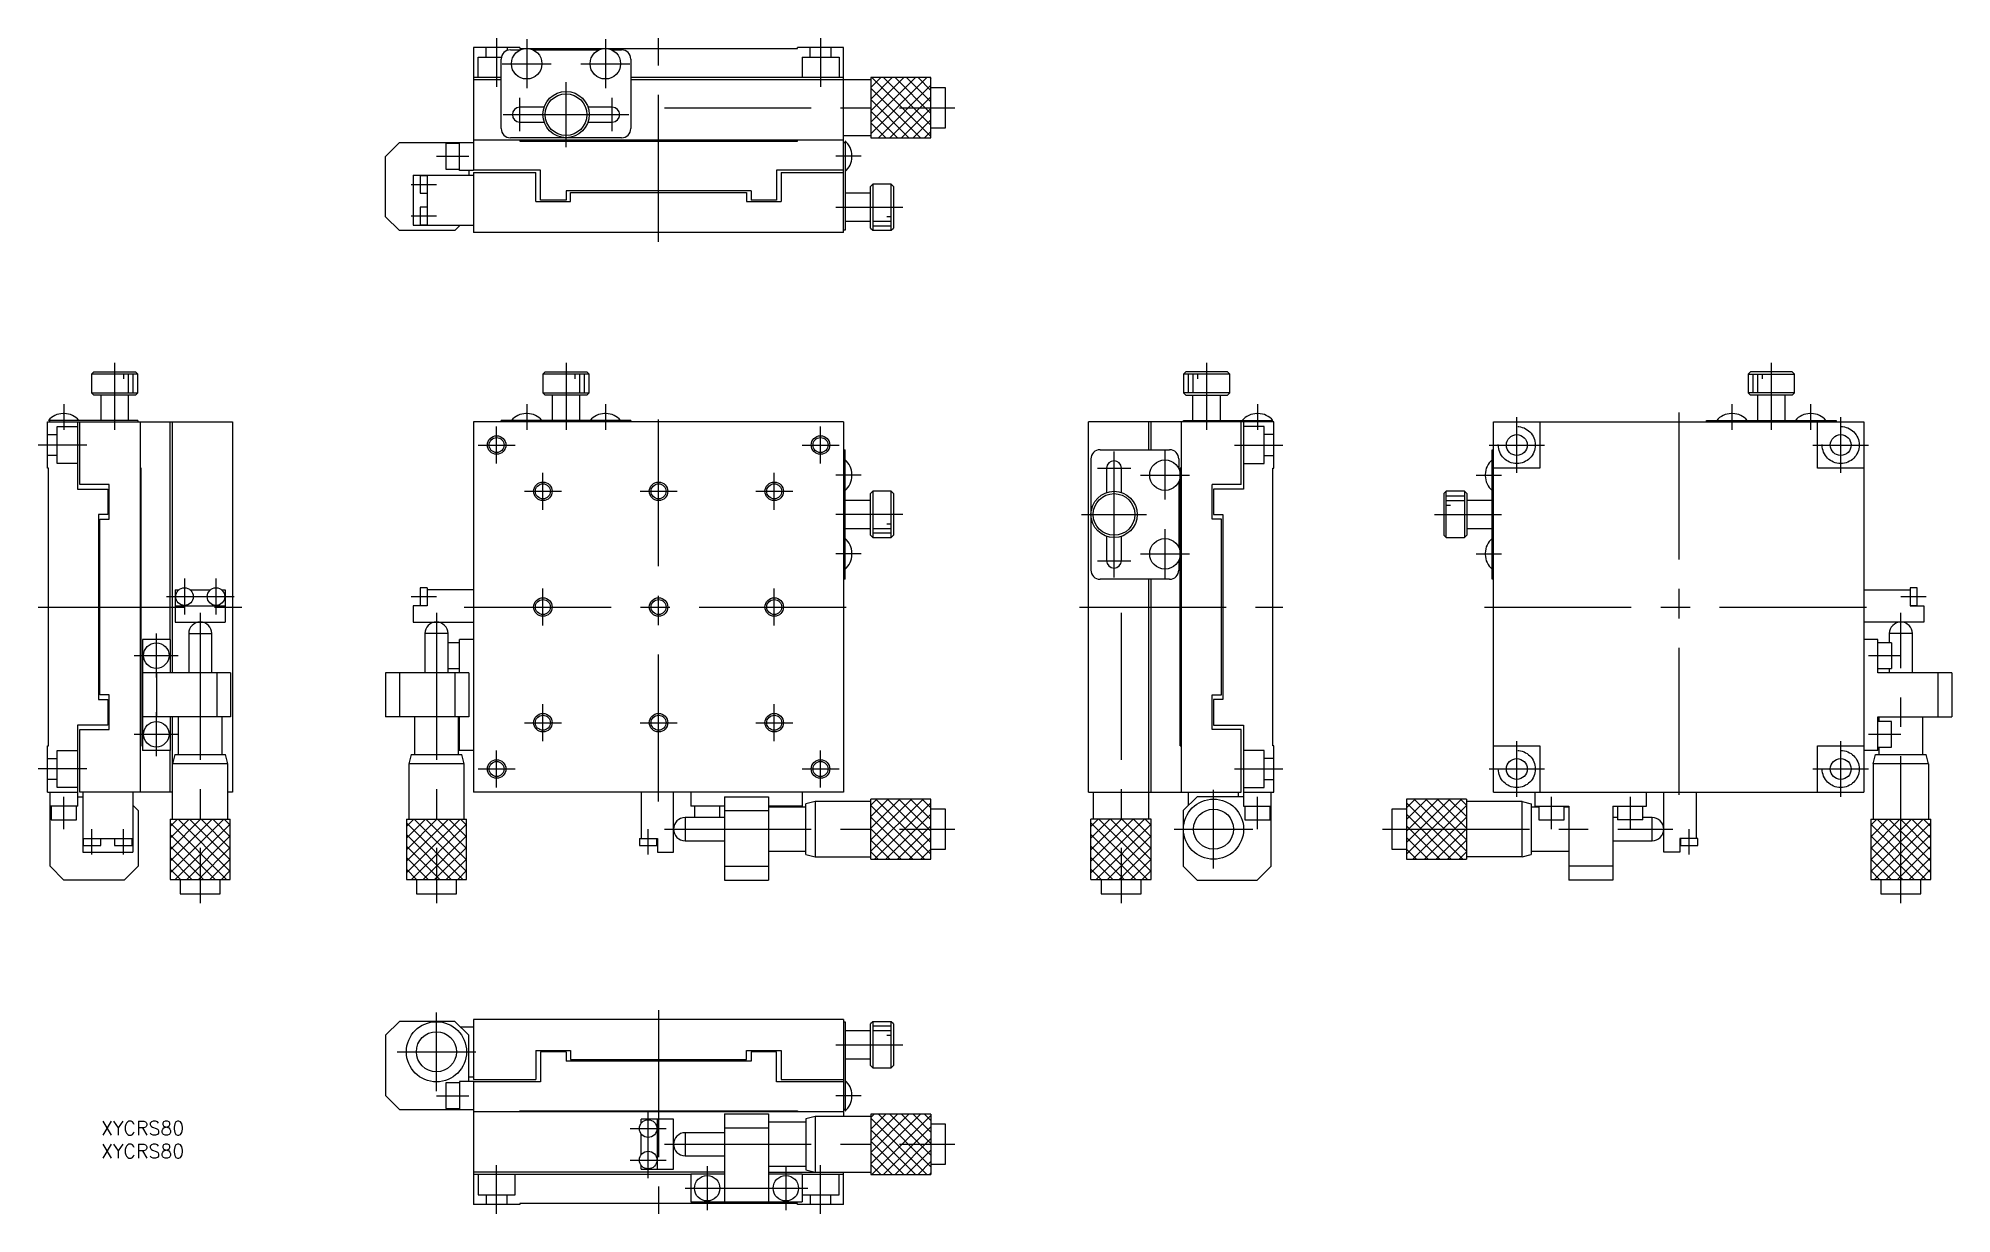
# Model space of a CAD drawing. Extents: x -94 to 319, y -131 to 123.
import ezdxf

# ---------------------------------------------------------------- set-up
doc = ezdxf.new("R2010")
doc.units = 0
doc.linetypes.add('CENTER', pattern=[50.8, 31.75, -6.35, 6.35, -6.35])
doc.linetypes.add('DASHED', pattern=[19.05, 12.7, -6.35])
doc.layers.get('0').update_dxf_attribs({"linetype": 'CONTINUOUS'})
doc.layers.add('CENTER', color=1, linetype='CENTER')
doc.styles.get("Standard").update_dxf_attribs({"font": 'txt.shx', "height": 3, "bigfont": 'bigfont.shx'})

msp = doc.modelspace()

# ---------------------------------------------------------------- linework, layer by layer
at = {"color": 7, "linetype": 'CONTINUOUS'}
for p, q in [((10, 120.9), (0, 120.9)), ((0, 120.9), (0, 94.35)), ((8, 120.4), (10.13, 120.4)), ((10, 120.9), (10, 120.7)), ((10, 120.7), (70, 120.7)), ((12.87, 120.4), (27.13, 120.4)), ((29.87, 120.4), (32, 120.4)), ((70, 120.7), (70, 120.9)), ((80, 120.9), (70, 120.9)), ((80, 80.9), (80, 120.9)), ((6, 103.4), (6, 118.4)), ((34, 118.4), (34, 103.4)), ((6, 114.4), (0, 114.4)), ((6, 113.9), (0, 113.9)), ((80, 114.4), (34, 114.4)), ((85.86, 113.9), (34, 113.9)), ((98.86, 114.4), (85.86, 114.4)), ((85.86, 112.25), (88.01, 114.4)), ((85.86, 109.75), (90.51, 114.4)), ((85.86, 107.25), (93.01, 114.4)), ((85.86, 104.75), (95.51, 114.4)), ((85.86, 102.25), (98.01, 114.4)), ((85.86, 114.4), (85.86, 101.4)), ((85.86, 112.14), (96.61, 101.4)), ((86.11, 114.4), (98.86, 101.64)), ((87.51, 101.4), (98.86, 112.75)), ((88.61, 114.4), (98.86, 104.14)), ((91.11, 114.4), (98.86, 106.64)), ((93.61, 114.4), (98.86, 109.14)), ((96.11, 114.4), (98.86, 111.64)), ((98.61, 114.4), (98.86, 114.14)), ((98.86, 101.4), (98.86, 114.4)), ((102, 112.22), (98.86, 112.22)), ((102, 103.58), (102, 112.22)), ((15.26, 108), (10, 108)), ((30, 108), (24.74, 108)), ((85.86, 109.64), (94.11, 101.4)), ((90.01, 101.4), (98.86, 110.25)), ((92.51, 101.4), (98.86, 107.75)), ((10, 104.8), (15.26, 104.8)), ((24.74, 104.8), (30, 104.8)), ((85.86, 107.14), (91.61, 101.4)), ((85.86, 104.65), (89.11, 101.4)), ((95.01, 101.4), (98.86, 105.25)), ((98.86, 103.58), (102, 103.58)), ((-19, 97.35), (-16, 100.35)), ((-16, 100.35), (0, 100.35)), ((-6, 100.15), (-6, 94.65)), ((-3, 100.15), (-6, 100.15)), ((-3, 94.35), (-3, 100.35)), ((80, 100.9), (0, 100.9)), ((32, 101.4), (8, 101.4)), ((10, 100.9), (10, 100.7)), ((10, 100.7), (70, 100.7)), ((70, 100.7), (70, 100.9)), ((80, 101.9), (85.86, 101.9)), ((80, 100.4), (80.3, 100.4)), ((80.3, 100.7), (80.3, 81.4)), ((85.86, 101.4), (98.86, 101.4)), ((97.51, 101.4), (98.86, 102.75)), ((-19, 84.35), (-19, 97.35)), ((81.8, 97.25), (81.8, 97.55)), ((-13, 93.3), (-13, 82.5)), ((-13, 93.3), (0, 93.3)), ((-11.5, 93.2), (-11.5, 89.4)), ((-10, 93.2), (-11.5, 93.2)), ((-10, 93.3), (-10, 82.5)), ((-6, 94.65), (-3, 94.65)), ((0, 94.35), (-3, 94.35)), ((-1, 94.35), (-1, 93.3)), ((14.5, 94.4), (0, 94.4)), ((0, 93.9), (13.5, 93.9)), ((0, 93.9), (0, 80.9)), ((13.5, 87.6), (13.5, 93.9)), ((14.5, 87.9), (14.5, 94.4)), ((80, 94.4), (65.5, 94.4)), ((65.5, 94.4), (65.5, 87.9)), ((66.5, 93.9), (80, 93.9)), ((66.5, 93.9), (66.5, 87.6)), ((86.3, 91.4), (85.8, 90.9)), ((86.3, 91.4), (86.3, 81.4)), ((90.3, 91.4), (86.3, 91.4)), ((90.3, 81.4), (90.3, 91.4)), ((90.8, 90.9), (90.3, 91.4)), ((-11.5, 89.4), (-10, 89.4)), ((13.5, 87.6), (21, 87.6)), ((20, 87.9), (14.5, 87.9)), ((60, 89.9), (20, 89.9)), ((20, 89.9), (20, 87.9)), ((21, 87.6), (21, 89.6)), ((21, 89.6), (59, 89.6)), ((59, 89.6), (59, 87.6)), ((59, 87.6), (66.5, 87.6)), ((60, 89.9), (60, 87.9)), ((65.5, 87.9), (60, 87.9)), ((85.8, 89.4), (80.3, 89.4)), ((85.8, 81.9), (85.8, 90.9)), ((90.8, 90.9), (90.8, 81.9)), ((-16, 81.35), (-19, 84.35)), ((-11.5, 86.4), (-11.5, 82.6)), ((-10, 86.4), (-11.5, 86.4)), ((80.3, 83.4), (85.8, 83.4)), ((86.3, 83.4), (90.3, 83.4)), ((89.3, 84.4), (90.3, 84.4)), ((-4, 81.35), (-16, 81.35)), ((-13, 82.5), (0, 82.5)), ((-11.5, 82.6), (-10, 82.6)), ((-2.85, 82.5), (-4, 81.35)), ((80, 80.9), (0, 80.9)), ((80.3, 81.4), (80, 81.4)), ((85.8, 81.9), (86.3, 81.4)), ((86.3, 82.4), (90.3, 82.4)), ((86.3, 81.4), (90.3, 81.4)), ((90.3, 81.4), (90.8, 81.9)), ((-82.05, 50.8), (-82.55, 50.3)), ((-72.55, 50.3), (-82.55, 50.3)), ((-82.55, 50.3), (-82.55, 46.3)), ((-82.05, 50.8), (-73.05, 50.8)), ((-75.55, 49.3), (-75.55, 50.3)), ((-74.55, 46.3), (-74.55, 50.3)), ((-73.55, 46.3), (-73.55, 50.3)), ((-72.55, 50.3), (-73.05, 50.8)), ((-72.55, 46.3), (-72.55, 50.3)), ((15.5, 50.8), (15, 50.3)), ((25, 50.3), (15, 50.3)), ((15, 50.3), (15, 46.3)), ((15.5, 50.8), (24.5, 50.8)), ((22, 49.3), (22, 50.3)), ((23, 46.3), (23, 50.3)), ((24, 46.3), (24, 50.3)), ((25, 50.3), (24.5, 50.8)), ((25, 46.3), (25, 50.3)), ((153.94, 50.8), (153.44, 50.3)), ((163.44, 50.3), (153.44, 50.3)), ((153.44, 50.3), (153.44, 46.3)), ((162.94, 50.8), (153.94, 50.8)), ((154.44, 50.3), (154.44, 46.3)), ((155.44, 50.3), (155.44, 46.3)), ((156.44, 50.3), (156.44, 49.3)), ((162.94, 50.8), (163.44, 50.3)), ((163.44, 46.3), (163.44, 50.3)), ((275.98, 50.8), (275.48, 50.3)), ((275.48, 50.3), (285.48, 50.3)), ((275.48, 50.3), (275.48, 46.3)), ((284.98, 50.8), (275.98, 50.8)), ((276.48, 50.3), (276.48, 46.3)), ((277.48, 50.3), (277.48, 46.3)), ((278.48, 50.3), (278.48, 49.3)), ((284.98, 50.8), (285.48, 50.3)), ((285.48, 46.3), (285.48, 50.3)), ((-82.55, 46.3), (-72.55, 46.3)), ((-82.55, 46.3), (-82.05, 45.8)), ((-73.05, 45.8), (-82.05, 45.8)), ((-80.55, 45.8), (-80.55, 40.3)), ((-74.55, 40.3), (-74.55, 45.8)), ((-73.05, 45.8), (-72.55, 46.3)), ((15, 46.3), (25, 46.3)), ((15, 46.3), (15.5, 45.8)), ((24.5, 45.8), (15.5, 45.8)), ((17, 45.8), (17, 40.3)), ((23, 40.3), (23, 45.8)), ((24.5, 45.8), (25, 46.3)), ((153.44, 46.3), (153.94, 45.8)), ((163.44, 46.3), (153.44, 46.3)), ((153.94, 45.8), (162.94, 45.8)), ((155.44, 40.3), (155.44, 45.8)), ((161.44, 40.3), (161.44, 45.8)), ((162.94, 45.8), (163.44, 46.3)), ((275.48, 46.3), (275.98, 45.8)), ((285.48, 46.3), (275.48, 46.3)), ((284.98, 45.8), (275.98, 45.8)), ((277.48, 45.8), (277.48, 40.3)), ((283.48, 40.3), (283.48, 45.8)), ((284.98, 45.8), (285.48, 46.3)), ((-88.7, 41.8), (-88.41, 41.8)), ((11.65, 41.8), (11.35, 41.8)), ((28.65, 41.8), (28.35, 41.8)), ((169.3, 41.8), (169.59, 41.8)), ((272.12, 41.8), (271.83, 41.8)), ((289.12, 41.8), (288.83, 41.8)), ((-92.05, 30), (-92.05, 40)), ((-92.05, 40), (-52.05, 40)), ((-72.55, 40.3), (-91.85, 40.3)), ((-91.55, 40), (-91.55, 40.3)), ((-85.55, 40), (-85.55, 25.5)), ((-85.05, 26.5), (-85.05, 40)), ((-72.55, 40.3), (-72.55, 40)), ((-72.05, 40), (-72.05, -40)), ((-65.56, -7), (-65.56, 40)), ((-65.06, -14.25), (-65.06, 40)), ((-52.05, 40), (-52.05, -40)), ((80, 40), (0, 40)), ((0, 40), (0, -40)), ((6, 40), (6, 40.3)), ((34, 40.3), (6, 40.3)), ((34, 40.3), (34, 40)), ((80, 40), (80, -40)), ((132.94, -40), (132.94, 40)), ((172.94, 40), (132.94, 40)), ((145.94, 34), (145.94, 40)), ((146.44, 34), (146.44, 40)), ((152.94, 40), (152.94, -40)), ((153.44, 40), (153.44, 40.3)), ((153.44, 40.3), (172.75, 40.3)), ((165.94, 26.5), (165.94, 40)), ((166.44, 40), (166.44, 25.5)), ((172.44, 40.3), (172.44, 40)), ((172.94, 30), (172.94, 40)), ((220.48, 40), (300.48, 40)), ((220.48, -40), (220.48, 40)), ((230.48, 40), (230.48, 30)), ((266.48, 40), (266.48, 40.3)), ((266.48, 40.3), (294.48, 40.3)), ((290.48, 30), (290.48, 40)), ((294.48, 40.3), (294.48, 40)), ((300.48, 40), (300.48, -40)), ((80, 34), (80.3, 34)), ((80.3, 6), (80.3, 34)), ((135.44, 34), (150.44, 34)), ((220.18, 34), (220.48, 34)), ((220.18, 6), (220.18, 34)), ((-91.85, 30), (-92.05, 30)), ((-91.85, -30), (-91.85, 30)), ((-71.85, 30), (-72.05, 30)), ((-71.85, -30), (-71.85, 30)), ((133.44, 32), (133.44, 8)), ((136.84, 30), (136.84, 24.74)), ((140.05, 24.74), (140.05, 30)), ((152.44, 32), (152.44, 29.87)), ((152.94, 30), (152.74, 30)), ((152.74, -30), (152.74, 30)), ((172.75, 30), (172.94, 30)), ((172.75, -30), (172.75, 30)), ((230.48, 30), (220.48, 30)), ((300.48, 30), (290.48, 30)), ((-85.55, 25.5), (-79.05, 25.5)), ((-78.75, 26.5), (-85.05, 26.5)), ((-79.05, 25.5), (-79.05, 20)), ((-78.75, 19), (-78.75, 26.5)), ((81.8, 28.35), (81.8, 28.65)), ((86.3, 25), (85.8, 24.5)), ((86.3, 25), (86.3, 15)), ((90.3, 25), (86.3, 25)), ((90.3, 15), (90.3, 25)), ((90.8, 24.5), (90.3, 25)), ((152.44, 27.13), (152.44, 12.87)), ((159.65, 19), (159.65, 26.5)), ((165.94, 26.5), (159.65, 26.5)), ((159.94, 25.5), (159.94, 20)), ((166.44, 25.5), (159.94, 25.5)), ((209.68, 24.5), (210.18, 25)), ((214.18, 25), (210.18, 25)), ((210.18, 15), (210.18, 25)), ((214.68, 24.5), (214.18, 25)), ((214.18, 25), (214.18, 15)), ((218.67, 28.65), (218.67, 28.35)), ((85.8, 23), (80.3, 23)), ((85.8, 15.5), (85.8, 24.5)), ((90.8, 24.5), (90.8, 15.5)), ((209.68, 24.5), (209.68, 15.5)), ((210.18, 24), (214.18, 24)), ((210.18, 23), (214.18, 23)), ((210.18, 22), (211.18, 22)), ((214.68, 24.5), (214.68, 15.5)), ((220.18, 23), (214.68, 23)), ((-79.05, 20), (-81.05, 20)), ((-81.05, 20), (-81.05, -20)), ((-80.75, 19), (-78.75, 19)), ((-80.75, -19), (-80.75, 19)), ((80.3, 17), (85.8, 17)), ((86.3, 17), (90.3, 17)), ((89.3, 18), (90.3, 18)), ((161.65, 19), (159.65, 19)), ((159.94, 20), (161.94, 20)), ((161.65, -19), (161.65, 19)), ((161.94, 20), (161.94, -20)), ((214.68, 17), (220.18, 17)), ((85.8, 15.5), (86.3, 15)), ((86.3, 16), (90.3, 16)), ((86.3, 15), (90.3, 15)), ((90.3, 15), (90.8, 15.5)), ((136.84, 15.26), (136.84, 10)), ((140.05, 10), (140.05, 15.26)), ((209.68, 15.5), (210.18, 15)), ((210.18, 15), (214.18, 15)), ((214.18, 15), (214.68, 15.5)), ((81.8, 11.35), (81.8, 11.65)), ((152.44, 10.13), (152.44, 8)), ((218.67, 11.65), (218.67, 11.35)), ((-11.5, 4.15), (-11.5, 0.35)), ((-10, 4.15), (-11.5, 4.15)), ((-10, 4.15), (-10, 0.25)), ((80.3, 6), (80, 6)), ((150.44, 6), (135.44, 6)), ((145.94, -45.86), (145.94, 6)), ((146.44, -40), (146.44, 6)), ((220.48, 6), (220.18, 6)), ((311.98, 4.15), (310.48, 4.15)), ((310.48, 4.15), (310.48, 0.25)), ((311.98, 0.35), (311.98, 4.15)), ((-64.45, 3.75), (-64.45, -3.25)), ((-64.45, 3.75), (-63.62, 3.75)), ((-64.45, 0.25), (-53.65, 0.25)), ((-61.29, 3.75), (-56.82, 3.75)), ((-54.49, 3.75), (-53.65, 3.75)), ((-53.65, 3.75), (-53.65, -3.25)), ((-13, 0.25), (-13, -3.25)), ((-10, 0.25), (-13, 0.25)), ((-11.5, 0.35), (-10, 0.35)), ((0, 3.75), (-10, 3.75)), ((300.48, 3.75), (310.48, 3.75)), ((310.48, 0.35), (311.98, 0.35)), ((310.48, 0.25), (313.48, 0.25)), ((313.48, 0.25), (313.48, -3.25)), ((-64.45, -3.25), (-53.65, -3.25)), ((-13, -3.25), (0, -3.25)), ((313.48, -3.25), (300.48, -3.25)), ((-65.5, -7), (-71.5, -7)), ((-71.5, -7), (-71.5, -31)), ((-65.5, -14.25), (-65.5, -7)), ((-61.55, -5.75), (-61.55, -14.25)), ((-61.55, -5.75), (-56.55, -5.75)), ((-56.55, -14.25), (-56.55, -5.75)), ((-5.5, -5.75), (-10.5, -5.75)), ((-10.5, -5.75), (-10.5, -14.25)), ((-5.5, -14.25), (-5.5, -5.75)), ((-3, -7.75), (-5.5, -7.75)), ((-3, -14.25), (-3, -7)), ((0, -7), (-3, -7)), ((303.48, -7), (300.48, -7)), ((303.48, -14.25), (303.48, -7)), ((306.48, -7.75), (303.48, -7.75)), ((310.98, -5.75), (305.98, -5.75)), ((305.98, -5.75), (305.98, -7.75)), ((306.48, -7.75), (306.48, -13.25)), ((310.98, -14.25), (310.98, -5.75)), ((-52.5, -14.25), (-71.5, -14.25)), ((-68.5, -14.25), (-68.5, -23.75)), ((-55.5, -14.25), (-55.5, -23.75)), ((-52.5, -14.25), (-52.5, -23.75)), ((-19, -14.25), (-19, -23.75)), ((-1, -14.25), (-19, -14.25)), ((-16, -14.25), (-16, -23.75)), ((-5.5, -13.25), (-3, -13.25)), ((-4, -14.25), (-4, -23.75)), ((-1, -14.25), (-1, -23.75)), ((303.48, -13.25), (306.48, -13.25)), ((319.48, -14.25), (303.48, -14.25)), ((305.98, -13.25), (305.98, -14.25)), ((316.48, -14.25), (316.48, -23.75)), ((319.48, -14.25), (319.48, -23.75)), ((-81.05, -20), (-79.05, -20)), ((-78.75, -19), (-80.75, -19)), ((-79.05, -20), (-79.05, -25.5)), ((-78.75, -26.5), (-78.75, -19)), ((159.65, -26.5), (159.65, -19)), ((159.65, -19), (161.65, -19)), ((159.94, -20), (159.94, -25.5)), ((161.94, -20), (159.94, -20)), ((-52.5, -23.75), (-71.5, -23.75)), ((-65.5, -31), (-65.5, -23.75)), ((-65.06, -45.86), (-65.06, -23.75)), ((-63.8, -23.75), (-63.8, -31.86)), ((-54.3, -31.86), (-54.3, -23.75)), ((-1, -23.75), (-19, -23.75)), ((-12.75, -23.75), (-12.75, -31.86)), ((-3.25, -31.86), (-3.25, -23.75)), ((-3.25, -24.75), (-3, -24.75)), ((-3, -31), (-3, -23.75)), ((303.48, -31), (303.48, -23.75)), ((303.48, -23.75), (319.48, -23.75)), ((306.48, -24.75), (303.48, -24.75)), ((303.73, -23.75), (303.73, -24.75)), ((306.48, -30.25), (306.48, -24.75)), ((313.23, -31.86), (313.23, -23.75)), ((-79.05, -25.5), (-85.55, -25.5)), ((-85.55, -25.5), (-85.55, -40)), ((-85.05, -40), (-85.05, -26.5)), ((-85.05, -26.5), (-78.75, -26.5)), ((165.94, -26.5), (159.65, -26.5)), ((159.94, -25.5), (166.44, -25.5)), ((165.94, -40), (165.94, -26.5)), ((166.44, -25.5), (166.44, -40)), ((-92.05, -30), (-91.85, -30)), ((-92.05, -40), (-92.05, -30)), ((-72.05, -30), (-71.85, -30)), ((-65.5, -31), (-71.5, -31)), ((-65.56, -40), (-65.56, -31)), ((-64.56, -31.86), (-65.06, -33.86)), ((-64.56, -31.86), (-53.56, -31.86)), ((-53.06, -33.86), (-53.56, -31.86)), ((-13.5, -31.86), (-14, -33.86)), ((-13.5, -31.86), (-2.5, -31.86)), ((-3, -30.25), (-3.25, -30.25)), ((0, -31), (-3.25, -31)), ((-2, -33.86), (-2.5, -31.86)), ((152.74, -30), (152.94, -30)), ((172.94, -30), (172.75, -30)), ((172.94, -40), (172.94, -30)), ((220.48, -30), (230.48, -30)), ((230.48, -30), (230.48, -40)), ((290.48, -30), (300.48, -30)), ((290.48, -40), (290.48, -30)), ((303.48, -31), (300.48, -31)), ((302.48, -33.86), (302.98, -31.86)), ((302.98, -31.86), (313.98, -31.86)), ((303.48, -30.25), (306.48, -30.25)), ((303.73, -30.25), (303.73, -31.86)), ((314.48, -33.86), (313.98, -31.86)), ((-53.06, -33.86), (-65.06, -33.86)), ((-53.06, -45.86), (-53.06, -33.86)), ((-2, -33.86), (-14, -33.86)), ((-14, -33.86), (-14, -45.86)), ((-2, -45.86), (-2, -33.86)), ((314.48, -33.86), (302.48, -33.86)), ((302.48, -33.86), (302.48, -45.86)), ((314.48, -33.86), (314.48, -45.86)), ((-92.05, -40), (-85.5, -40)), ((-91.5, -56), (-91.5, -40)), ((-85.5, -43), (-85.5, -40)), ((-85.5, -41), (-84.45, -41)), ((-65.06, -40), (-85.05, -40)), ((-84.45, -40), (-84.45, -53)), ((-73.65, -40), (-73.65, -53)), ((-52.05, -40), (-53.06, -40)), ((80, -40), (0, -40)), ((36.25, -40), (36.25, -50)), ((43.25, -53), (43.25, -40)), ((47, -40), (47, -43)), ((54.25, -41), (63.75, -41)), ((54.25, -41), (54.25, -59)), ((63.75, -41), (63.75, -59)), ((71, -40), (71, -43)), ((132.94, -40), (165.94, -40)), ((133.95, -40), (133.95, -45.86)), ((156.4, -41), (153.4, -44)), ((154.54, -42.85), (154.54, -40)), ((166.4, -41), (156.4, -41)), ((165.35, -41), (165.35, -40)), ((166.4, -40), (166.4, -43)), ((166.4, -40), (172.94, -40)), ((172.4, -56), (172.4, -40)), ((220.48, -40), (300.48, -40)), ((229.48, -43), (229.48, -40)), ((253.48, -43), (253.48, -40)), ((257.23, -53), (257.23, -40)), ((264.23, -40), (264.23, -50)), ((-85.5, -43), (-91.5, -43)), ((-91.3, -43), (-91.3, -46)), ((-85.8, -46), (-85.8, -43)), ((-73.65, -42.85), (-72.5, -44)), ((-72.5, -44), (-72.5, -56)), ((54.25, -43), (47, -43)), ((47.75, -43), (47.75, -45.5)), ((53.25, -45.5), (53.25, -43)), ((54.25, -44), (63.75, -44)), ((71, -43), (63.75, -43)), ((71.86, -43.25), (63.75, -43.25)), ((64.75, -43.25), (64.75, -43)), ((70.25, -43), (70.25, -43.25)), ((73.86, -42), (71.86, -42.5)), ((71.86, -53.5), (71.86, -42.5)), ((73.86, -42), (73.86, -54)), ((85.86, -42), (73.86, -42)), ((85.86, -54.5), (85.86, -41.5)), ((98.86, -41.5), (85.86, -41.5)), ((85.86, -42.79), (87.15, -41.5)), ((85.86, -45.29), (89.65, -41.5)), ((85.86, -47.79), (92.15, -41.5)), ((85.86, -50.29), (94.65, -41.5)), ((85.86, -52.79), (97.15, -41.5)), ((85.86, -42.9), (97.46, -54.5)), ((85.86, -45.4), (94.96, -54.5)), ((86.65, -54.5), (98.86, -42.29)), ((86.96, -41.5), (98.86, -53.41)), ((89.15, -54.5), (98.86, -44.79)), ((89.46, -41.5), (98.86, -50.9)), ((91.96, -41.5), (98.86, -48.4)), ((94.46, -41.5), (98.86, -45.9)), ((96.96, -41.5), (98.86, -43.4)), ((98.86, -54.5), (98.86, -41.5)), ((102, -43.67), (98.86, -43.67)), ((102, -52.32), (102, -43.67)), ((153.4, -44), (153.4, -56)), ((166.4, -43), (172.4, -43)), ((166.69, -43), (166.69, -46)), ((172.19, -46), (172.19, -43)), ((198.48, -43.67), (198.48, -52.32)), ((201.62, -43.67), (198.48, -43.67)), ((201.62, -41.5), (201.62, -54.5)), ((214.62, -41.5), (201.62, -41.5)), ((201.62, -43.4), (203.52, -41.5)), ((201.62, -45.9), (206.02, -41.5)), ((201.62, -48.4), (208.52, -41.5)), ((201.62, -50.9), (211.02, -41.5)), ((201.62, -53.41), (213.52, -41.5)), ((201.62, -42.29), (213.82, -54.5)), ((201.62, -44.79), (211.32, -54.5)), ((203.02, -54.5), (214.62, -42.9)), ((203.32, -41.5), (214.62, -52.79)), ((205.52, -54.5), (214.62, -45.4)), ((205.82, -41.5), (214.62, -50.29)), ((208.32, -41.5), (214.62, -47.79)), ((210.82, -41.5), (214.62, -45.29)), ((213.32, -41.5), (214.62, -42.79)), ((214.62, -41.5), (214.62, -54.5)), ((226.62, -42), (214.62, -42)), ((226.62, -54), (226.62, -42)), ((226.62, -42), (228.62, -42.5)), ((228.62, -42.5), (228.62, -53.5)), ((230.23, -43.25), (228.62, -43.25)), ((229.48, -43), (236.73, -43)), ((230.23, -43), (230.23, -46)), ((235.73, -46), (235.73, -43)), ((236.73, -43.25), (235.73, -43.25)), ((236.73, -43), (236.73, -59)), ((246.23, -43), (253.48, -43)), ((246.23, -43), (246.23, -59)), ((247.23, -43), (247.23, -46)), ((252.73, -46), (252.73, -43)), ((-91.3, -46), (-85.8, -46)), ((-65.56, -45.86), (-65.56, -58.86)), ((-65.56, -45.86), (-52.56, -45.86)), ((-63.96, -45.86), (-65.56, -47.45)), ((-61.46, -45.86), (-65.56, -49.95)), ((-58.96, -45.86), (-65.56, -52.45)), ((-56.46, -45.86), (-65.56, -54.95)), ((-53.96, -45.86), (-65.56, -57.45)), ((-65.56, -46.65), (-53.35, -58.86)), ((-65.56, -49.15), (-55.85, -58.86)), ((-52.56, -46.95), (-64.46, -58.86)), ((-63.85, -45.86), (-52.56, -57.15)), ((-52.56, -49.45), (-61.96, -58.86)), ((-61.35, -45.86), (-52.56, -54.65)), ((-58.85, -45.86), (-52.56, -52.15)), ((-56.35, -45.86), (-52.56, -49.65)), ((-53.85, -45.86), (-52.56, -47.15)), ((-52.56, -58.86), (-52.56, -45.86)), ((-14.5, -45.86), (-1.5, -45.86)), ((-14.5, -45.86), (-14.5, -58.86)), ((-12.9, -45.86), (-14.5, -47.45)), ((-10.4, -45.86), (-14.5, -49.95)), ((-7.9, -45.86), (-14.5, -52.45)), ((-5.4, -45.86), (-14.5, -54.95)), ((-2.9, -45.86), (-14.5, -57.45)), ((-14.5, -46.65), (-2.29, -58.86)), ((-14.5, -49.15), (-4.79, -58.86)), ((-1.5, -46.95), (-13.4, -58.86)), ((-12.79, -45.86), (-1.5, -57.15)), ((-1.5, -49.45), (-10.9, -58.86)), ((-10.29, -45.86), (-1.5, -54.65)), ((-7.79, -45.86), (-1.5, -52.15)), ((-5.29, -45.86), (-1.5, -49.65)), ((-2.79, -45.86), (-1.5, -47.15)), ((-1.5, -58.86), (-1.5, -45.86)), ((45.75, -45.5), (45.75, -50.5)), ((54.25, -45.5), (45.75, -45.5)), ((85.86, -47.9), (92.46, -54.5)), ((91.65, -54.5), (98.86, -47.29)), ((135.04, -45.86), (133.44, -47.45)), ((137.54, -45.86), (133.44, -49.95)), ((140.04, -45.86), (133.44, -52.45)), ((142.54, -45.86), (133.44, -54.95)), ((145.04, -45.86), (133.44, -57.45)), ((146.44, -45.86), (133.44, -45.86)), ((133.44, -58.86), (133.44, -45.86)), ((133.44, -46.65), (145.65, -58.86)), ((133.44, -49.15), (143.15, -58.86)), ((146.44, -46.95), (134.54, -58.86)), ((135.15, -45.86), (146.44, -57.15)), ((146.44, -49.45), (137.04, -58.86)), ((137.65, -45.86), (146.44, -54.65)), ((140.15, -45.86), (146.44, -52.15)), ((142.65, -45.86), (146.44, -49.65)), ((145.15, -45.86), (146.44, -47.15)), ((146.44, -58.86), (146.44, -45.86)), ((166.69, -46), (172.19, -46)), ((201.62, -47.29), (208.82, -54.5)), ((208.02, -54.5), (214.62, -47.9)), ((230.23, -46), (235.73, -46)), ((247.23, -45.5), (246.23, -45.5)), ((252.73, -46), (247.23, -46)), ((254.73, -45.5), (252.73, -45.5)), ((254.73, -50.5), (254.73, -45.5)), ((301.98, -45.86), (314.98, -45.86)), ((301.98, -45.86), (301.98, -58.86)), ((301.98, -57.15), (313.27, -45.86)), ((301.98, -54.65), (310.77, -45.86)), ((301.98, -52.15), (308.27, -45.86)), ((301.98, -49.65), (305.77, -45.86)), ((301.98, -47.15), (303.27, -45.86)), ((313.88, -58.86), (301.98, -46.95)), ((311.38, -58.86), (301.98, -49.45)), ((302.77, -58.86), (314.98, -46.65)), ((314.98, -57.45), (303.38, -45.86)), ((305.27, -58.86), (314.98, -49.15)), ((314.98, -54.95), (305.88, -45.86)), ((314.98, -52.45), (308.38, -45.86)), ((314.98, -49.95), (310.88, -45.86)), ((314.98, -47.45), (313.38, -45.86)), ((314.98, -58.86), (314.98, -45.86)), ((-84.45, -50), (-73.65, -50)), ((-84.45, -53), (-73.65, -53)), ((-84.35, -50), (-84.35, -51.5)), ((-84.35, -51.5), (-80.55, -51.5)), ((-80.55, -51.5), (-80.55, -50)), ((-77.55, -50), (-77.55, -51.5)), ((-77.55, -51.5), (-73.75, -51.5)), ((-73.75, -51.5), (-73.75, -50)), ((-65.56, -51.65), (-58.35, -58.86)), ((-52.56, -51.95), (-59.46, -58.86)), ((-14.5, -51.65), (-7.29, -58.86)), ((-1.5, -51.95), (-8.4, -58.86)), ((35.85, -50), (35.85, -51.5)), ((35.85, -50), (39.75, -50)), ((35.85, -51.5), (39.65, -51.5)), ((39.65, -51.5), (39.65, -50)), ((39.75, -50), (39.75, -53)), ((39.75, -53), (43.25, -53)), ((45.75, -50.5), (54.25, -50.5)), ((63.75, -52.75), (71.86, -52.75)), ((71.86, -53.5), (73.86, -54)), ((85.86, -50.4), (89.96, -54.5)), ((85.86, -52.91), (87.46, -54.5)), ((94.15, -54.5), (98.86, -49.79)), ((96.65, -54.5), (98.86, -52.29)), ((98.86, -52.32), (102, -52.32)), ((133.44, -51.65), (140.65, -58.86)), ((146.44, -51.95), (139.54, -58.86)), ((198.48, -52.32), (201.62, -52.32)), ((201.62, -49.79), (206.32, -54.5)), ((201.62, -52.29), (203.82, -54.5)), ((210.52, -54.5), (214.62, -50.4)), ((213.02, -54.5), (214.62, -52.91)), ((226.62, -54), (228.62, -53.5)), ((228.62, -52.75), (236.73, -52.75)), ((246.23, -50.5), (254.73, -50.5)), ((260.73, -53), (257.23, -53)), ((260.73, -50), (260.73, -53)), ((264.63, -50), (260.73, -50)), ((260.83, -50), (260.83, -51.5)), ((260.83, -51.5), (264.63, -51.5)), ((264.63, -51.5), (264.63, -50)), ((308.88, -58.86), (301.98, -51.95)), ((307.77, -58.86), (314.98, -51.65)), ((-88.5, -59), (-91.5, -56)), ((-72.5, -56), (-75.5, -59)), ((-65.56, -54.15), (-60.85, -58.86)), ((-65.56, -56.65), (-63.35, -58.86)), ((-52.56, -54.45), (-56.96, -58.86)), ((-52.56, -56.95), (-54.46, -58.86)), ((-14.5, -54.15), (-9.79, -58.86)), ((-14.5, -56.65), (-12.29, -58.86)), ((-1.5, -54.45), (-5.9, -58.86)), ((-1.5, -56.95), (-3.4, -58.86)), ((54.25, -56), (63.75, -56)), ((73.86, -54), (85.86, -54)), ((85.86, -54.5), (98.86, -54.5)), ((133.44, -54.15), (138.15, -58.86)), ((133.44, -56.65), (135.65, -58.86)), ((146.44, -54.45), (142.04, -58.86)), ((146.44, -56.95), (144.54, -58.86)), ((153.4, -56), (156.4, -59)), ((169.4, -59), (172.4, -56)), ((201.62, -54.5), (214.62, -54.5)), ((226.62, -54), (214.62, -54)), ((246.23, -56), (236.73, -56)), ((306.38, -58.86), (301.98, -54.45)), ((303.88, -58.86), (301.98, -56.95)), ((310.27, -58.86), (314.98, -54.15)), ((312.77, -58.86), (314.98, -56.65)), ((-75.5, -59), (-88.5, -59)), ((-65.56, -58.86), (-52.56, -58.86)), ((-63.38, -58.86), (-63.38, -62)), ((-63.38, -62), (-54.73, -62)), ((-54.73, -62), (-54.73, -58.86)), ((-14.5, -58.86), (-1.5, -58.86)), ((-12.32, -58.86), (-12.32, -62)), ((-12.32, -62), (-3.67, -62)), ((-3.67, -62), (-3.67, -58.86)), ((54.25, -59), (63.75, -59)), ((133.44, -58.86), (146.44, -58.86)), ((135.62, -58.86), (135.62, -62)), ((135.62, -62), (144.27, -62)), ((144.27, -62), (144.27, -58.86)), ((156.4, -59), (169.4, -59)), ((246.23, -59), (236.73, -59)), ((301.98, -58.86), (314.98, -58.86)), ((304.15, -58.86), (304.15, -62)), ((304.15, -62), (312.8, -62)), ((312.8, -62), (312.8, -58.86)), ((-16, -89.55), (-19, -92.55)), ((-4, -89.55), (-16, -89.55)), ((-1, -92.55), (-4, -89.55)), ((-2.85, -90.7), (0, -90.7)), ((0, -89.1), (0, -102.1)), ((80, -89.1), (0, -89.1)), ((80, -89.1), (80, -110.1)), ((80, -89.6), (80.3, -89.6)), ((80.3, -89.6), (80.3, -108.9)), ((86.3, -89.6), (85.8, -90.1)), ((85.8, -99.09), (85.8, -90.1)), ((86.3, -89.6), (86.3, -99.58)), ((90.3, -89.6), (86.3, -89.6)), ((90.3, -90.6), (86.3, -90.6)), ((90.3, -99.58), (90.3, -89.6)), ((90.8, -90.1), (90.3, -89.6)), ((90.8, -90.1), (90.8, -99.09)), ((-19, -92.55), (-19, -105.55)), ((-1, -102.55), (-1, -92.55)), ((85.8, -91.6), (80.3, -91.6)), ((90.3, -91.6), (86.3, -91.6)), ((90.3, -92.6), (89.3, -92.6)), ((13.5, -95.8), (21, -95.8)), ((13.5, -95.8), (13.5, -102.1)), ((14.5, -96.1), (14.5, -102.6)), ((20, -96.1), (14.5, -96.1)), ((20, -96.1), (20, -98.1)), ((60, -98.1), (20, -98.1)), ((21, -95.8), (21, -97.8)), ((21, -97.8), (59, -97.8)), ((59, -95.8), (66.5, -95.8)), ((59, -97.8), (59, -95.8)), ((60, -96.1), (60, -98.1)), ((65.5, -96.1), (60, -96.1)), ((65.5, -102.6), (65.5, -96.1)), ((66.5, -95.8), (66.5, -102.1)), ((80.3, -97.6), (85.8, -97.6)), ((85.8, -99.09), (86.3, -99.58)), ((90.3, -99.58), (90.8, -99.09)), ((-3, -102.85), (-6, -102.85)), ((-6, -102.85), (-6, -108.35)), ((-3, -102.55), (-3, -108.55)), ((0, -102.55), (-3, -102.55)), ((-1, -101.5), (0, -101.5)), ((0, -102.1), (13.5, -102.1)), ((0, -102.55), (0, -129.1)), ((14.5, -102.6), (0, -102.6)), ((80, -102.6), (65.5, -102.6)), ((66.5, -102.1), (80, -102.1)), ((86.3, -99.58), (90.3, -99.58)), ((-19, -105.55), (-16, -108.55)), ((81.8, -105.75), (81.8, -105.45)), ((-16, -108.55), (0, -108.55)), ((-6, -108.35), (-3, -108.35)), ((80, -109.1), (0, -109.1)), ((10, -109.1), (10, -108.9)), ((10, -108.9), (70, -108.9)), ((36.25, -111.53), (36.25, -110.7)), ((43.25, -110.7), (36.25, -110.7)), ((39.75, -121.5), (39.75, -110.7)), ((43.25, -121.5), (43.25, -110.7)), ((54.25, -109.55), (63.75, -109.55)), ((54.25, -109.55), (54.25, -128.55)), ((63.75, -109.55), (63.75, -128.55)), ((71.86, -111.35), (63.75, -111.35)), ((70, -108.9), (70, -109.1)), ((73.86, -110.1), (71.86, -110.6)), ((71.86, -110.6), (71.86, -121.6)), ((85.86, -110.1), (73.86, -110.1)), ((73.86, -110.1), (73.86, -122.1)), ((80.3, -108.6), (80, -108.6)), ((98.86, -109.6), (85.86, -109.6)), ((85.86, -110.34), (86.61, -109.6)), ((85.86, -112.84), (89.11, -109.6)), ((85.86, -115.34), (91.61, -109.6)), ((85.86, -117.84), (94.11, -109.6)), ((85.86, -120.34), (96.61, -109.6)), ((85.86, -109.6), (85.86, -122.6)), ((85.86, -110.45), (98.01, -122.6)), ((86.11, -122.6), (98.86, -109.84)), ((87.51, -109.6), (98.86, -120.95)), ((90.01, -109.6), (98.86, -118.45)), ((92.51, -109.6), (98.86, -115.95)), ((95.01, -109.6), (98.86, -113.45)), ((97.51, -109.6), (98.86, -110.95)), ((98.86, -109.6), (98.86, -122.6)), ((36.25, -118.33), (36.25, -113.87)), ((45.75, -113.6), (45.75, -118.6)), ((54.25, -113.6), (45.75, -113.6)), ((54.25, -112.55), (63.75, -112.55)), ((85.86, -112.95), (95.51, -122.6)), ((85.86, -115.45), (93.01, -122.6)), ((88.61, -122.6), (98.86, -112.34)), ((91.11, -122.6), (98.86, -114.84)), ((102, -111.77), (98.86, -111.77)), ((102, -120.42), (102, -111.77)), ((45.75, -118.6), (54.25, -118.6)), ((85.86, -117.95), (90.51, -122.6)), ((93.61, -122.6), (98.86, -117.34)), ((96.11, -122.6), (98.86, -119.84)), ((54.25, -122.1), (0, -122.1)), ((47, -122.6), (0, -122.6)), ((36.25, -121.5), (36.25, -120.67)), ((36.25, -121.5), (43.25, -121.5)), ((47, -122.55), (47, -128.55)), ((54.25, -122.55), (47, -122.55)), ((63.75, -120.85), (71.86, -120.85)), ((63.75, -122.1), (85.86, -122.1)), ((71, -122.55), (63.75, -122.55)), ((71, -122.55), (71, -128.55)), ((80, -122.6), (71, -122.6)), ((71.86, -121.6), (73.86, -122.1)), ((80, -129.1), (80, -122.1)), ((85.86, -120.45), (88.01, -122.6)), ((85.86, -122.6), (98.86, -122.6)), ((98.61, -122.6), (98.86, -122.34)), ((98.86, -120.42), (102, -120.42)), ((54.25, -125.55), (63.75, -125.55)), ((10, -129.1), (0, -129.1)), ((70, -128.9), (10, -128.9)), ((10, -128.9), (10, -129.1)), ((47, -128.55), (71, -128.55)), ((70, -129.1), (70, -128.9)), ((80, -129.1), (70, -129.1))]:
    msp.add_line(p, q, dxfattribs=at)
at = {"color": 3, "linetype": 'DASHED'}
for p, q in [((2.75, 118.8), (2.75, 120.9)), ((7.25, 120.9), (7.25, 120.25)), ((72.75, 118.8), (72.75, 120.9)), ((77.25, 120.9), (77.25, 118.8)), ((1, 118.8), (6.04, 118.8)), ((1, 114.4), (1, 118.8)), ((71, 118.8), (79, 118.8)), ((71, 118.8), (71, 114.4)), ((79, 118.8), (79, 114.4)), ((-92.05, 37.25), (-89.96, 37.25)), ((-89.96, 31), (-89.96, 39)), ((-89.96, 39), (-85.55, 39)), ((170.85, 39), (166.44, 39)), ((170.85, 31), (170.85, 39)), ((172.94, 37.25), (170.85, 37.25)), ((-89.96, 32.75), (-92.05, 32.75)), ((-85.55, 31), (-89.96, 31)), ((166.44, 31), (170.85, 31)), ((170.85, 32.75), (172.94, 32.75)), ((-92.05, -32.75), (-89.96, -32.75)), ((-89.96, -39), (-89.96, -31)), ((-89.96, -31), (-85.55, -31)), ((170.85, -31), (166.44, -31)), ((170.85, -39), (170.85, -31)), ((172.94, -32.75), (170.85, -32.75)), ((-89.96, -37.25), (-92.05, -37.25)), ((-85.55, -39), (-89.96, -39)), ((166.44, -39), (170.85, -39)), ((170.85, -37.25), (172.94, -37.25)), ((1, -122.6), (1, -127)), ((9, -127), (9, -122.6)), ((79, -127), (79, -122.6)), ((1, -127), (9, -127)), ((2.75, -127), (2.75, -129.1)), ((7.25, -129.1), (7.25, -127)), ((71, -127), (79, -127)), ((72.75, -127), (72.75, -129.1)), ((77.25, -129.1), (77.25, -127))]:
    msp.add_line(p, q, dxfattribs=at)
at = {"color": 7, "linetype": 'CONTINUOUS'}
for centre, radius in [((11.5, 117.4), 3.3), ((28.5, 117.4), 3.3), ((20, 106.4), 5), ((20, 106.4), 4.5), ((225.48, 35), 2.25), ((295.48, 35), 2.25), ((5, 35), 1.62), ((75, 35), 1.62), ((149.44, 28.5), 3.3), ((15, 25), 1.62), ((40, 25), 1.62), ((65, 25), 1.62), ((138.44, 20), 5), ((138.44, 20), 4.5), ((149.44, 11.5), 3.3), ((-62.45, 2.25), 1.9), ((-55.65, 2.25), 1.9), ((15, 0), 1.62), ((40, 0), 1.62), ((65, 0), 1.62), ((-68.55, -10.5), 2.75), ((-68.55, -27.5), 2.75), ((15, -25), 1.62), ((40, -25), 1.62), ((65, -25), 1.62), ((225.48, -35), 2.25), ((295.48, -35), 2.25), ((5, -35), 1.62), ((75, -35), 1.62), ((159.94, -48), 6.5), ((159.94, -48), 4.33), ((-8, -96.1), 6.5), ((-8, -96.1), 4.33), ((37.75, -112.7), 1.9), ((37.75, -119.5), 1.9), ((50.5, -125.6), 2.75), ((67.5, -125.6), 2.75)]:
    msp.add_circle(centre, radius, dxfattribs=at)
at = {"color": 3, "linetype": 'DASHED'}
for centre in [(225.48, 35), (295.48, 35), (225.48, -35), (295.48, -35)]:
    msp.add_circle(centre, 4, dxfattribs=at)
at = {"color": 3, "linetype": 'CONTINUOUS'}
for centre in [(5, 35), (75, 35), (15, 25), (40, 25), (65, 25), (15, 0), (40, 0), (65, 0), (15, -25), (40, -25), (65, -25), (5, -35), (75, -35)]:
    msp.add_circle(centre, 2, dxfattribs=at)
at = {"color": 7, "linetype": 'CONTINUOUS'}
for centre, radius, start, end in [((8, 118.4), 2, 90, 180), ((32, 118.4), 2, 0, 90), ((10, 106.4), 1.6, 90, 270), ((30, 106.4), 1.6, 270, 90), ((8, 103.4), 2, 180, 270), ((32, 103.4), 2, 270, 0), ((77.74, 97.55), 4.06, 0, 50.9728), ((77.74, 97.25), 4.06, 309.0272, 0), ((-88.7, 37.74), 4.06, 90, 140.9728), ((-88.41, 37.74), 4.06, 39.0272, 90), ((11.35, 37.74), 4.06, 90, 140.9728), ((11.65, 37.74), 4.06, 39.0272, 90), ((28.35, 37.74), 4.06, 90, 140.9728), ((28.65, 37.74), 4.06, 39.0272, 90), ((169.3, 37.74), 4.06, 90, 140.9728), ((169.59, 37.74), 4.06, 39.0272, 90), ((271.83, 37.74), 4.06, 90, 140.9728), ((272.12, 37.74), 4.06, 39.0272, 90), ((288.83, 37.74), 4.06, 90, 140.9728), ((289.12, 37.74), 4.06, 39.0272, 90), ((135.44, 32), 2, 90, 180), ((150.44, 32), 2, 0, 90), ((77.74, 28.65), 4.06, 0, 50.9728), ((138.44, 30), 1.6, 0, 180), ((222.73, 28.65), 4.06, 129.0272, 180), ((77.74, 28.35), 4.06, 309.0272, 0), ((222.73, 28.35), 4.06, 180, 230.9728), ((77.74, 11.65), 4.06, 0, 50.9728), ((222.73, 11.65), 4.06, 129.0272, 180), ((77.74, 11.35), 4.06, 309.0272, 0), ((138.44, 10), 1.6, 180, 0), ((222.73, 11.35), 4.06, 180, 230.9728), ((135.44, 8), 2, 180, 270), ((150.44, 8), 2, 270, 0), ((-59.05, -5.75), 2.5, 0, 180), ((-8, -5.75), 2.5, 0, 180), ((308.48, -5.75), 2.5, 0, 180), ((45.75, -48), 2.5, 90, 270), ((254.73, -48), 2.5, 270, 90), ((77.74, -105.45), 4.06, 0, 50.9728), ((77.74, -105.75), 4.06, 309.0272, 0), ((45.75, -116.1), 2.5, 90, 270)]:
    msp.add_arc(centre, radius, start, end, dxfattribs=at)
at = {"layer": 'CENTER', "color": 1, "linetype": 'CENTER'}
for p, q in [((5, 122.9), (5, 112.4)), ((11.5, 122.7), (11.5, 112.1)), ((28.5, 122.7), (28.5, 112.1)), ((40, 78.9), (40, 122.9)), ((75, 122.9), (75, 112.4)), ((6.2, 117.4), (16.8, 117.4)), ((23.2, 117.4), (33.8, 117.4)), ((20, 99.4), (20, 113.4)), ((10, 102.8), (10, 110)), ((30, 102.8), (30, 110)), ((41.25, 107.9), (104, 107.9)), ((6.4, 106.4), (33.6, 106.4)), ((-8, 97.4), (-1, 97.4)), ((83.8, 97.4), (78.3, 97.4)), ((-13.5, 91.3), (-8, 91.3)), ((-13.5, 84.5), (-8, 84.5)), ((78.3, 86.4), (92.8, 86.4)), ((-77.55, 52.8), (-77.55, 38.3)), ((20, 52.8), (20, 38.3)), ((158.44, 52.8), (158.44, 38.3)), ((280.48, 52.8), (280.48, 38.3)), ((-88.56, 43.8), (-88.56, 38.3)), ((11.5, 43.8), (11.5, 38.3)), ((28.5, 43.8), (28.5, 38.3)), ((40, -42), (40, 42)), ((169.44, 43.8), (169.44, 38.3)), ((260.48, 42), (260.48, -42)), ((271.98, 43.8), (271.98, 38.3)), ((288.98, 43.8), (288.98, 38.3)), ((5, 31), (5, 39)), ((75, 31), (75, 39)), ((225.48, 29), (225.48, 41)), ((295.48, 29), (295.48, 41)), ((-83.55, 35), (-94.05, 35)), ((1, 35), (9, 35)), ((71, 35), (79, 35)), ((138.44, 6.4), (138.44, 33.6)), ((149.44, 33.8), (149.44, 23.2)), ((164.44, 35), (174.94, 35)), ((219.48, 35), (231.48, 35)), ((289.48, 35), (301.48, 35)), ((15, 21), (15, 29)), ((65, 21), (65, 29)), ((134.84, 30), (142.05, 30)), ((11, 25), (19, 25)), ((36, 25), (44, 25)), ((61, 25), (69, 25)), ((83.8, 28.5), (78.3, 28.5)), ((144.15, 28.5), (154.74, 28.5)), ((216.67, 28.5), (222.18, 28.5)), ((92.8, 20), (78.3, 20)), ((131.44, 20), (145.44, 20)), ((149.44, 16.8), (149.44, 6.2)), ((207.68, 20), (222.18, 20)), ((83.8, 11.5), (78.3, 11.5)), ((134.84, 10), (142.05, 10)), ((144.15, 11.5), (154.74, 11.5)), ((216.67, 11.5), (222.18, 11.5)), ((-62.45, 6.15), (-62.45, -1.65)), ((-55.65, 6.15), (-55.65, -1.65)), ((-94.05, 0), (-50.05, 0)), ((-66.35, 2.25), (-51.75, 2.25)), ((-13.5, 2.25), (-8, 2.25)), ((-2, 0), (82, 0)), ((15, -4), (15, 4)), ((65, -4), (65, 4)), ((130.94, 0), (174.94, 0)), ((218.48, 0), (302.48, 0)), ((308.48, 2.25), (313.98, 2.25)), ((-59.05, -1.25), (-59.05, -64)), ((-8, -1.25), (-8, -64)), ((139.95, -1.25), (139.95, -64)), ((308.48, -64), (308.48, -1.25)), ((-68.55, -5.75), (-68.55, -15.25)), ((-73.3, -10.5), (-63.8, -10.5)), ((301.48, -10.5), (308.48, -10.5)), ((-68.55, -22.75), (-68.55, -32.25)), ((15, -29), (15, -21)), ((65, -29), (65, -21)), ((-73.3, -27.5), (-63.8, -27.5)), ((11, -25), (19, -25)), ((36, -25), (44, -25)), ((61, -25), (69, -25)), ((301.48, -27.5), (308.48, -27.5)), ((5, -39), (5, -31)), ((75, -39), (75, -31)), ((225.48, -41), (225.48, -29)), ((295.48, -41), (295.48, -29)), ((-83.55, -35), (-94.05, -35)), ((1, -35), (9, -35)), ((71, -35), (79, -35)), ((164.44, -35), (174.94, -35)), ((219.48, -35), (231.48, -35)), ((289.48, -35), (301.48, -35)), ((-88.56, -48), (-88.56, -41)), ((159.94, -56.5), (159.94, -39.5)), ((169.44, -48), (169.44, -41)), ((232.98, -48), (232.98, -41)), ((249.98, -41), (249.98, -48)), ((-82.45, -53.5), (-82.45, -48)), ((-75.65, -53.5), (-75.65, -48)), ((37.75, -53.5), (37.75, -48)), ((41.25, -48), (104, -48)), ((151.45, -48), (168.45, -48)), ((196.48, -48), (259.23, -48)), ((262.73, -53.5), (262.73, -48)), ((-8, -104.6), (-8, -87.6)), ((40, -87.1), (40, -131.1)), ((78.3, -94.6), (92.8, -94.6)), ((-16.5, -96.1), (0.5, -96.1)), ((-8, -105.6), (-1, -105.6)), ((83.8, -105.6), (78.3, -105.6)), ((37.75, -123.4), (37.75, -108.8)), ((33.85, -112.7), (41.65, -112.7)), ((33.85, -119.5), (41.65, -119.5)), ((41.25, -116.1), (104, -116.1)), ((5, -131.1), (5, -120.6)), ((50.5, -120.85), (50.5, -130.35)), ((67.5, -120.85), (67.5, -130.35)), ((75, -131.1), (75, -120.6)), ((45.75, -125.6), (55.25, -125.6)), ((62.75, -125.6), (72.25, -125.6))]:
    msp.add_line(p, q, dxfattribs=at)

# ---------------------------------------------------------------- texts
at = {"color": 7, "linetype": 'CONTINUOUS'}
for p in [(-80.52, -114.1), (-80.52, -119.1)]:
    msp.add_text('XYCRS80', height=3, dxfattribs=at).set_placement(p)

doc.saveas('drawing.dxf')
